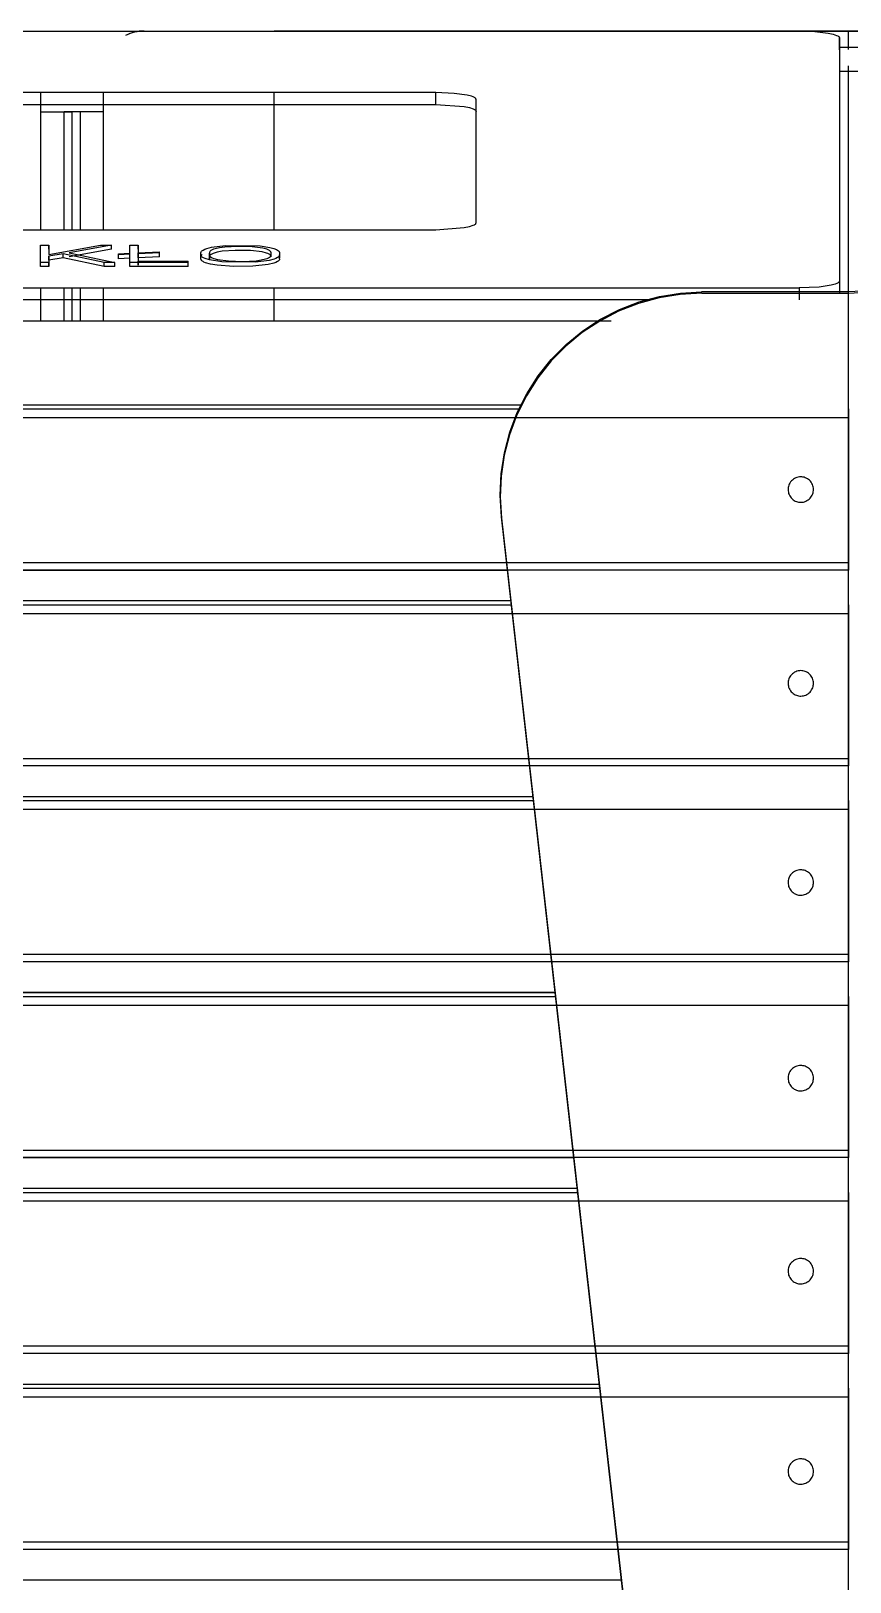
# Model space of a CAD drawing. Header units: millimetres. Extents: x 10366 to 28454, y 24552 to 29702.
# Drawn here: x 22324.3 to 22527.2, y 27901.2 to 28285.5 of the extents above; entities that cross this region are included whole.
import ezdxf

# ---------------------------------------------------------------- set-up
doc = ezdxf.new("R2010")
doc.units = ezdxf.units.MM
doc.header["$LTSCALE"] = 3
doc.layers.add('DomyÅ›lny', color=7, linetype='Continuous')

msp = doc.modelspace()

# ---------------------------------------------------------------- linework, layer by layer
at = {"layer": 'DomyÅ›lny'}
for p, q in [((22154.54, 28285.47), (22514.54, 28285.47)), ((22526.78, 28285.47), (22384.54, 28285.47)), ((22514.42, 28285.47), (22526.78, 28285.47)), ((22524.54, 28283.78), (22524.54, 28223.52)), ((22524.54, 28280.82), (22524.54, 28283.78)), ((22526.78, 28280.92), (22526.78, 28285.47)), ((22524.54, 28281.47), (22534.54, 28281.47)), ((22534.54, 28275.47), (22524.54, 28275.47)), ((22526.78, 28220.5), (22526.78, 28276.83)), ((22424.54, 28270.22), (22244.54, 28270.22)), ((22326.78, 28265.47), (22326.78, 28270.22)), ((22326.78, 28265.47), (22326.78, 28270.22)), ((22342.3, 28265.47), (22342.3, 28270.22)), ((22342.3, 28265.47), (22342.3, 28270.22)), ((22384.54, 28236.26), (22384.54, 28270.22)), ((22424.54, 28267.26), (22424.54, 28270.22)), ((22434.54, 28237.96), (22434.54, 28268.52)), ((22244.54, 28267.26), (22424.54, 28267.26)), ((22326.78, 28236.26), (22326.78, 28265.47)), ((22332.54, 28236.26), (22332.54, 28265.47)), ((22334.54, 28265.47), (22332.54, 28265.47)), ((22334.54, 28236.26), (22334.54, 28265.47)), ((22336.54, 28265.47), (22334.54, 28265.47)), ((22334.54, 28236.26), (22334.54, 28265.47)), ((22336.54, 28236.26), (22336.54, 28265.47)), ((22342.3, 28236.26), (22342.3, 28265.47)), ((22244.54, 28236.26), (22424.54, 28236.26)), ((22326.64, 28228.16), (22326.64, 28232.39)), ((22326.64, 28232.39), (22328.75, 28232.39)), ((22326.64, 28231.4), (22326.64, 28232.39)), ((22326.64, 28227.17), (22326.64, 28231.4)), ((22328.75, 28232.39), (22328.75, 28230.11)), ((22328.75, 28230.11), (22341.56, 28232.39)), ((22328.75, 28231.4), (22328.75, 28232.39)), ((22332.27, 28230.26), (22328.75, 28229.67)), ((22328.75, 28228.68), (22328.75, 28229.67)), ((22328.75, 28229.67), (22328.75, 28228.16)), ((22332.27, 28229.27), (22332.27, 28230.26)), ((22342.45, 28228.16), (22332.27, 28230.26)), ((22344.22, 28232.39), (22333.75, 28230.5)), ((22344.22, 28231.4), (22333.75, 28229.52)), ((22333.75, 28230.5), (22345.03, 28228.16)), ((22341.56, 28232.39), (22344.22, 28232.39)), ((22344.22, 28231.4), (22344.22, 28232.39)), ((22346.02, 28230.27), (22348.75, 28230.41)), ((22346.02, 28230.01), (22346.02, 28230.27)), ((22346.02, 28229.28), (22346.02, 28230.27)), ((22348.75, 28230.15), (22346.02, 28230.01)), ((22346.02, 28229.02), (22346.02, 28230.01)), ((22348.75, 28232.39), (22350.88, 28232.39)), ((22348.75, 28230.41), (22348.75, 28232.39)), ((22348.75, 28231.4), (22348.75, 28232.39)), ((22348.75, 28229.43), (22348.75, 28230.41)), ((22348.75, 28228.16), (22348.75, 28230.15)), ((22350.88, 28232.39), (22350.88, 28230.53)), ((22350.88, 28231.4), (22350.88, 28232.39)), ((22350.88, 28230.53), (22356.16, 28230.81)), ((22356.16, 28230.55), (22350.88, 28230.27)), ((22350.88, 28229.55), (22350.88, 28230.53)), ((22350.88, 28230.27), (22350.88, 28228.46)), ((22350.88, 28229.28), (22350.88, 28230.27)), ((22356.16, 28229.57), (22350.88, 28229.28)), ((22356.16, 28229.83), (22356.16, 28230.81)), ((22356.16, 28229.57), (22356.16, 28230.55)), ((22366.39, 28229.51), (22366.39, 28230.5)), ((22366.39, 28229.07), (22366.39, 28230.06)), ((22368.5, 28229.5), (22368.5, 28230.48)), ((22368.5, 28229.06), (22368.5, 28230.04)), ((22383.77, 28229.52), (22383.77, 28230.5)), ((22385.88, 28229.06), (22385.88, 28230.04)), ((22385.89, 28230.3), (22385.89, 28229.31)), ((22328.75, 28228.16), (22326.64, 28228.16)), ((22326.64, 28227.17), (22326.64, 28228.16)), ((22328.75, 28227.17), (22326.64, 28227.17)), ((22332.27, 28229.27), (22328.75, 28228.68)), ((22328.75, 28228.68), (22328.75, 28227.17)), ((22328.75, 28227.17), (22328.75, 28228.16)), ((22342.45, 28227.17), (22332.27, 28229.27)), ((22345.03, 28228.16), (22342.45, 28228.16)), ((22342.45, 28227.17), (22342.45, 28228.16)), ((22345.03, 28227.17), (22342.45, 28227.17)), ((22345.03, 28227.17), (22345.03, 28228.16)), ((22348.75, 28229.17), (22346.02, 28229.02)), ((22348.75, 28227.17), (22348.75, 28229.17)), ((22363.21, 28228.16), (22348.75, 28228.16)), ((22348.75, 28227.17), (22348.75, 28228.16)), ((22363.21, 28227.17), (22348.75, 28227.17)), ((22350.88, 28229.28), (22350.88, 28227.47)), ((22350.88, 28228.46), (22363.21, 28228.46)), ((22350.88, 28227.47), (22350.88, 28228.46)), ((22363.21, 28227.47), (22363.21, 28228.46)), ((22363.21, 28227.17), (22363.21, 28228.16)), ((22154.54, 28221.82), (22514.54, 28221.82)), ((22326.78, 28213.71), (22326.78, 28221.82)), ((22332.54, 28213.71), (22332.54, 28221.82)), ((22334.54, 28213.71), (22334.54, 28221.82)), ((22334.54, 28213.71), (22334.54, 28221.82)), ((22336.54, 28213.71), (22336.54, 28221.82)), ((22342.3, 28213.71), (22342.3, 28221.82)), ((22384.54, 28213.71), (22384.54, 28221.82)), ((22514.54, 28221.82), (22514.54, 28218.86)), ((22524.54, 28223.52), (22524.54, 28220.56)), ((22477.8, 28218.86), (22188.34, 28218.86)), ((22526.78, 28220.84), (22490.41, 28220.84)), ((22490.45, 28220.5), (22526.78, 28220.5)), ((22526.78, 27511.71), (22526.78, 28220.5)), ((22203.73, 28213.71), (22468.03, 28213.71)), ((22203.73, 28213.71), (22468.03, 28213.71)), ((22223.23, 28192.89), (22445.84, 28192.89)), ((22223.24, 28192.88), (22445.84, 28192.88)), ((22223.74, 28191.85), (22445.34, 28191.85)), ((22142.29, 28189.72), (22526.78, 28189.72)), ((22526.78, 28189.72), (22526.78, 28153.8)), ((22513.54, 27520.59), (22440.82, 28165.12)), ((22440.86, 28164.78), (22513.54, 27520.59)), ((22142.29, 28153.8), (22526.78, 28153.8)), ((22526.78, 28151.93), (22142.29, 28151.93)), ((22226.76, 28151.93), (22442.31, 28151.93)), ((22142.29, 28141.2), (22526.78, 28141.2)), ((22225.79, 28143.33), (22443.28, 28143.33)), ((22225.91, 28144.37), (22443.16, 28144.37)), ((22225.91, 28144.36), (22443.17, 28144.36)), ((22526.78, 28141.2), (22526.78, 28105.28)), ((22142.29, 28105.28), (22526.78, 28105.28)), ((22526.78, 28103.41), (22142.29, 28103.41)), ((22220.44, 28095.85), (22448.64, 28095.85)), ((22220.44, 28095.84), (22448.64, 28095.84)), ((22142.29, 28092.68), (22526.78, 28092.68)), ((22220.32, 28094.81), (22448.76, 28094.81)), ((22526.78, 28092.68), (22526.78, 28056.76)), ((22142.29, 28056.76), (22526.78, 28056.76)), ((22526.78, 28054.89), (22142.29, 28054.89)), ((22214.85, 28046.29), (22454.23, 28046.29)), ((22214.96, 28047.33), (22454.11, 28047.33)), ((22214.96, 28047.32), (22454.11, 28047.32)), ((22142.29, 28044.16), (22526.78, 28044.16)), ((22526.78, 28044.16), (22526.78, 28008.24)), ((22142.29, 28008.24), (22526.78, 28008.24)), ((22526.78, 28006.37), (22142.29, 28006.37)), ((22210.34, 28006.37), (22458.73, 28006.37)), ((22142.29, 27995.64), (22526.78, 27995.64)), ((22209.37, 27997.77), (22459.7, 27997.77)), ((22209.49, 27998.81), (22459.59, 27998.81)), ((22209.49, 27998.8), (22459.59, 27998.8)), ((22526.78, 27995.64), (22526.78, 27959.72)), ((22142.29, 27959.72), (22526.78, 27959.72)), ((22526.78, 27957.85), (22142.29, 27957.85)), ((22203.9, 27949.25), (22465.18, 27949.25)), ((22204.01, 27950.28), (22465.06, 27950.28)), ((22204.02, 27950.28), (22465.06, 27950.28)), ((22142.29, 27947.12), (22526.78, 27947.12)), ((22526.78, 27947.12), (22526.78, 27911.2)), ((22142.29, 27911.2), (22526.78, 27911.2)), ((22526.78, 27909.33), (22142.29, 27909.33)), ((22198.54, 27901.76), (22470.53, 27901.76)), ((22198.54, 27901.76), (22470.53, 27901.76))]:
    msp.add_line(p, q, dxfattribs=at)
for points in [[(22514.54, 28285.47, 0), (22518.49, 28285.33, 0), (22521.75, 28284.95, 0), (22522.96, 28284.69, 0), (22523.84, 28284.4, 0), (22524.15, 28284.24, 0), (22524.27, 28284.16, 0), (22524.37, 28284.08, 0), (22524.45, 28284.01, 0), (22524.48, 28283.97, 0), (22524.5, 28283.93, 0), (22524.52, 28283.89, 0), (22524.53, 28283.86, 0), (22524.54, 28283.82, 0), (22524.54, 28283.78, 0)], [(22526.78, 28285.47, 0), (22532.54, 28285.47, 0)], [(22534.54, 28285.47, 0), (22534.54, 28285.47, 0), (22534.54, 28285.47, 0), (22534.54, 28285.47, 0), (22534.54, 28285.47, 0), (22534.54, 28285.47, 0), (22534.54, 28285.47, 0), (22534.54, 28285.47, 0), (22534.54, 28285.47, 0), (22534.54, 28285.47, 0), (22534.53, 28285.47, 0), (22534.52, 28285.47, 0), (22534.48, 28285.47, 0), (22533.96, 28285.47, 0), (22531.57, 28285.47, 0), (22526.78, 28285.47, 0)], [(22434.54, 28268.52, 0), (22434.54, 28268.56, 0), (22434.53, 28268.6, 0), (22434.51, 28268.63, 0), (22434.5, 28268.67, 0), (22434.47, 28268.71, 0), (22434.45, 28268.75, 0), (22434.37, 28268.83, 0), (22434.27, 28268.91, 0), (22434.15, 28268.99, 0), (22433.84, 28269.15, 0), (22433.42, 28269.3, 0), (22432.3, 28269.59, 0), (22429.13, 28270.03, 0), (22424.54, 28270.22, 0)], [(22326.78, 28265.47, 0), (22334.54, 28265.47, 0)], [(22326.78, 28265.47, 0), (22332.54, 28265.47, 0)], [(22342.3, 28265.47, 0), (22334.54, 28265.47, 0)], [(22342.3, 28265.47, 0), (22336.54, 28265.47, 0)], [(22424.54, 28267.26, 0), (22431.61, 28266.76, 0), (22432.91, 28266.49, 0), (22433.84, 28266.19, 0), (22434.15, 28266.03, 0), (22434.27, 28265.95, 0), (22434.37, 28265.87, 0), (22434.45, 28265.79, 0), (22434.47, 28265.76, 0), (22434.5, 28265.72, 0), (22434.51, 28265.68, 0), (22434.53, 28265.64, 0), (22434.54, 28265.6, 0), (22434.54, 28265.56, 0)], [(22424.54, 28236.26, 0), (22431.61, 28236.76, 0), (22432.91, 28237.03, 0), (22433.84, 28237.34, 0), (22434.15, 28237.49, 0), (22434.27, 28237.57, 0), (22434.37, 28237.65, 0), (22434.45, 28237.73, 0), (22434.47, 28237.77, 0), (22434.5, 28237.81, 0), (22434.51, 28237.85, 0), (22434.53, 28237.89, 0), (22434.54, 28237.92, 0), (22434.54, 28237.96, 0)], [(22385.88, 28229.06, 0), (22385.87, 28228.99, 0), (22385.86, 28228.93, 0), (22385.84, 28228.87, 0), (22385.82, 28228.81, 0), (22385.79, 28228.74, 0), (22385.75, 28228.68, 0), (22385.64, 28228.57, 0), (22385.51, 28228.45, 0), (22385.35, 28228.34, 0), (22384.94, 28228.13, 0), (22384.42, 28227.94, 0), (22383.07, 28227.61, 0), (22379.23, 28227.19, 0), (22374.44, 28227.13, 0), (22370.39, 28227.43, 0), (22368.78, 28227.71, 0), (22367.55, 28228.05, 0), (22367.1, 28228.25, 0), (22366.92, 28228.35, 0), (22366.76, 28228.46, 0), (22366.63, 28228.57, 0), (22366.53, 28228.68, 0), (22366.49, 28228.74, 0), (22366.46, 28228.8, 0), (22366.43, 28228.86, 0), (22366.41, 28228.92, 0), (22366.4, 28228.98, 0), (22366.39, 28229.05, 0), (22366.39, 28229.48, 0), (22366.39, 28229.56, 0), (22366.4, 28229.64, 0), (22366.43, 28229.71, 0), (22366.46, 28229.79, 0), (22366.51, 28229.87, 0), (22366.57, 28229.94, 0), (22366.64, 28230.01, 0), (22366.73, 28230.09, 0)], [(22383.77, 28229.52, 0), (22383.76, 28229.57, 0), (22383.75, 28229.62, 0), (22383.74, 28229.68, 0), (22383.72, 28229.73, 0), (22383.7, 28229.78, 0), (22383.64, 28229.88, 0), (22383.55, 28229.98, 0), (22383.45, 28230.07, 0), (22383.32, 28230.16, 0), (22383, 28230.33, 0), (22382.6, 28230.48, 0), (22381.55, 28230.75, 0), (22378.64, 28231.08, 0), (22374.86, 28231.13, 0), (22371.64, 28230.9, 0), (22370.38, 28230.67, 0), (22369.42, 28230.39, 0), (22369.07, 28230.22, 0), (22368.93, 28230.13, 0), (22368.8, 28230.04, 0), (22368.7, 28229.95, 0), (22368.62, 28229.85, 0), (22368.56, 28229.75, 0), (22368.54, 28229.7, 0), (22368.52, 28229.65, 0), (22368.51, 28229.59, 0), (22368.5, 28229.54, 0), (22368.5, 28229.17, 0), (22368.5, 28229.07, 0), (22368.5, 28229.02, 0), (22368.51, 28228.96, 0), (22368.52, 28228.9, 0), (22368.55, 28228.84, 0), (22368.57, 28228.79, 0), (22368.61, 28228.73, 0)], [(22524.54, 28223.52, 0), (22524.53, 28223.47, 0), (22524.52, 28223.43, 0), (22524.51, 28223.39, 0), (22524.48, 28223.34, 0), (22524.45, 28223.3, 0), (22524.42, 28223.26, 0), (22524.33, 28223.17, 0), (22524.22, 28223.09, 0), (22523.91, 28222.93, 0), (22523.52, 28222.77, 0), (22522.47, 28222.48, 0), (22519.53, 28222.05, 0), (22514.54, 28221.82, 0)], [(22526.78, 28220.5, 0), (22532.34, 28220.9, 0), (22533.28, 28221.1, 0), (22533.97, 28221.32, 0), (22534.22, 28221.44, 0), (22534.32, 28221.51, 0), (22534.39, 28221.57, 0), (22534.46, 28221.63, 0), (22534.48, 28221.66, 0), (22534.5, 28221.69, 0), (22534.52, 28221.72, 0), (22534.53, 28221.76, 0), (22534.54, 28221.79, 0), (22534.54, 28221.82, 0)], [(22532.54, 28221.82, 0), (22532.54, 28221.8, 0), (22532.53, 28221.77, 0), (22532.52, 28221.75, 0), (22532.51, 28221.72, 0), (22532.49, 28221.69, 0), (22532.44, 28221.64, 0), (22532.39, 28221.6, 0), (22532.31, 28221.55, 0), (22532.12, 28221.46, 0), (22531.6, 28221.28, 0), (22530.03, 28221.01, 0), (22526.78, 28220.84, 0)], [(22440.82, 28165.12, 0), (22440.51, 28170.45, 0), (22440.75, 28175.74, 0), (22441.55, 28180.98, 0), (22442.89, 28186.06, 0), (22444.74, 28190.97, 0), (22447.08, 28195.62, 0), (22449.89, 28200.01, 0), (22453.13, 28204.07, 0), (22456.85, 28207.83, 0), (22460.96, 28211.2, 0), (22465.38, 28214.09, 0), (22470.08, 28216.5, 0), (22474.97, 28218.39, 0), (22480.02, 28219.74, 0), (22485.17, 28220.56, 0), (22490.41, 28220.84, 0)], [(22490.45, 28220.5, 0), (22485.11, 28220.21, 0), (22479.87, 28219.36, 0), (22474.75, 28217.96, 0), (22469.85, 28216.04, 0), (22465.19, 28213.62, 0), (22460.84, 28210.75, 0), (22456.82, 28207.43, 0), (22453.17, 28203.73, 0), (22449.87, 28199.59, 0), (22447.02, 28195.11, 0), (22444.67, 28190.38, 0), (22442.84, 28185.44, 0), (22441.54, 28180.37, 0), (22440.77, 28175.21, 0), (22440.55, 28170.01, 0), (22440.86, 28164.78, 0)], [(22526.78, 28191.85, 0), (22526.78, 28191.82, 0), (22526.78, 28191.72, 0), (22526.78, 28191.29, 0), (22526.78, 28189.72, 0)], [(22526.78, 28153.8, 0), (22526.78, 28152.41, 0), (22526.78, 28152.03, 0), (22526.78, 28151.94, 0), (22526.78, 28151.93, 0), (22526.78, 28151.93, 0), (22526.78, 28151.93, 0), (22526.78, 28151.93, 0), (22526.78, 28151.93, 0), (22526.78, 28151.93, 0), (22526.78, 28151.93, 0), (22526.78, 28151.93, 0), (22526.78, 28151.93, 0), (22526.78, 28151.93, 0), (22526.78, 28151.93, 0), (22526.78, 28151.93, 0), (22526.78, 28151.93, 0), (22526.78, 28151.93, 0), (22526.78, 28151.93, 0), (22526.78, 28151.93, 0), (22526.78, 28151.93, 0), (22526.78, 28151.93, 0), (22526.78, 28151.93, 0)], [(22526.78, 28143.33, 0), (22526.78, 28143.3, 0), (22526.78, 28143.2, 0), (22526.78, 28142.77, 0), (22526.78, 28141.2, 0)], [(22526.78, 28105.28, 0), (22526.78, 28103.89, 0), (22526.78, 28103.51, 0), (22526.78, 28103.42, 0), (22526.78, 28103.41, 0), (22526.78, 28103.41, 0), (22526.78, 28103.41, 0), (22526.78, 28103.41, 0), (22526.78, 28103.41, 0), (22526.78, 28103.41, 0), (22526.78, 28103.41, 0), (22526.78, 28103.41, 0), (22526.78, 28103.41, 0), (22526.78, 28103.41, 0), (22526.78, 28103.41, 0), (22526.78, 28103.41, 0), (22526.78, 28103.41, 0), (22526.78, 28103.41, 0), (22526.78, 28103.41, 0), (22526.78, 28103.41, 0), (22526.78, 28103.41, 0), (22526.78, 28103.41, 0), (22526.78, 28103.41, 0)], [(22526.78, 28094.81, 0), (22526.78, 28094.78, 0), (22526.78, 28094.68, 0), (22526.78, 28094.25, 0), (22526.78, 28092.68, 0)], [(22526.78, 28056.76, 0), (22526.78, 28055.37, 0), (22526.78, 28054.99, 0), (22526.78, 28054.9, 0), (22526.78, 28054.89, 0), (22526.78, 28054.89, 0), (22526.78, 28054.89, 0), (22526.78, 28054.89, 0), (22526.78, 28054.89, 0), (22526.78, 28054.89, 0), (22526.78, 28054.89, 0), (22526.78, 28054.89, 0), (22526.78, 28054.89, 0), (22526.78, 28054.89, 0), (22526.78, 28054.89, 0), (22526.78, 28054.89, 0), (22526.78, 28054.89, 0), (22526.78, 28054.89, 0), (22526.78, 28054.89, 0), (22526.78, 28054.89, 0), (22526.78, 28054.89, 0), (22526.78, 28054.89, 0), (22526.78, 28054.89, 0)], [(22526.78, 28046.29, 0), (22526.78, 28046.26, 0), (22526.78, 28046.16, 0), (22526.78, 28045.73, 0), (22526.78, 28044.16, 0)], [(22526.78, 28008.24, 0), (22526.78, 28006.85, 0), (22526.78, 28006.47, 0), (22526.78, 28006.38, 0), (22526.78, 28006.37, 0), (22526.78, 28006.37, 0), (22526.78, 28006.37, 0), (22526.78, 28006.37, 0), (22526.78, 28006.37, 0), (22526.78, 28006.37, 0), (22526.78, 28006.37, 0), (22526.78, 28006.37, 0), (22526.78, 28006.37, 0), (22526.78, 28006.37, 0), (22526.78, 28006.37, 0), (22526.78, 28006.37, 0), (22526.78, 28006.37, 0), (22526.78, 28006.37, 0), (22526.78, 28006.37, 0), (22526.78, 28006.37, 0), (22526.78, 28006.37, 0), (22526.78, 28006.37, 0), (22526.78, 28006.37, 0)], [(22526.78, 27997.77, 0), (22526.78, 27997.74, 0), (22526.78, 27997.64, 0), (22526.78, 27997.21, 0), (22526.78, 27995.64, 0)], [(22526.78, 27959.72, 0), (22526.78, 27958.33, 0), (22526.78, 27957.95, 0), (22526.78, 27957.86, 0), (22526.78, 27957.85, 0), (22526.78, 27957.85, 0), (22526.78, 27957.85, 0), (22526.78, 27957.85, 0), (22526.78, 27957.85, 0), (22526.78, 27957.85, 0), (22526.78, 27957.85, 0), (22526.78, 27957.85, 0), (22526.78, 27957.85, 0), (22526.78, 27957.85, 0), (22526.78, 27957.85, 0), (22526.78, 27957.85, 0), (22526.78, 27957.85, 0), (22526.78, 27957.85, 0), (22526.78, 27957.85, 0), (22526.78, 27957.85, 0), (22526.78, 27957.85, 0), (22526.78, 27957.85, 0), (22526.78, 27957.85, 0)], [(22526.78, 27949.25, 0), (22526.78, 27949.22, 0), (22526.78, 27949.12, 0), (22526.78, 27948.69, 0), (22526.78, 27947.12, 0)], [(22526.78, 27911.2, 0), (22526.78, 27909.81, 0), (22526.78, 27909.43, 0), (22526.78, 27909.34, 0), (22526.78, 27909.33, 0), (22526.78, 27909.33, 0), (22526.78, 27909.33, 0), (22526.78, 27909.33, 0), (22526.78, 27909.33, 0), (22526.78, 27909.33, 0), (22526.78, 27909.33, 0), (22526.78, 27909.33, 0), (22526.78, 27909.33, 0), (22526.78, 27909.33, 0), (22526.78, 27909.33, 0), (22526.78, 27909.33, 0), (22526.78, 27909.33, 0), (22526.78, 27909.33, 0), (22526.78, 27909.33, 0), (22526.78, 27909.33, 0), (22526.78, 27909.33, 0), (22526.78, 27909.33, 0), (22526.78, 27909.33, 0)]]:
    msp.add_polyline3d(points, dxfattribs=at)
for points in [[(22385.88, 28230.04, 0), (22385.87, 28229.98, 0), (22385.86, 28229.92, 0), (22385.85, 28229.87, 0), (22385.83, 28229.81, 0), (22385.8, 28229.75, 0), (22385.73, 28229.64, 0), (22385.63, 28229.54, 0), (22385.5, 28229.43, 0), (22385.35, 28229.33, 0), (22384.98, 28229.14, 0), (22384.52, 28228.96, 0), (22383.32, 28228.64, 0), (22379.93, 28228.22, 0), (22371.57, 28228.28, 0), (22368.5, 28228.75, 0), (22367.44, 28229.08, 0), (22367.04, 28229.26, 0), (22366.74, 28229.46, 0), (22366.62, 28229.56, 0), (22366.53, 28229.66, 0), (22366.46, 28229.77, 0), (22366.44, 28229.83, 0), (22366.42, 28229.88, 0), (22366.4, 28229.94, 0), (22366.39, 28230, 0), (22366.39, 28230.06, 0), (22366.39, 28230.46, 0), (22366.39, 28230.57, 0), (22366.4, 28230.63, 0), (22366.42, 28230.68, 0), (22366.45, 28230.74, 0), (22366.47, 28230.8, 0), (22366.55, 28230.91, 0), (22366.66, 28231.01, 0), (22366.79, 28231.12, 0), (22366.94, 28231.22, 0), (22367.33, 28231.41, 0), (22367.82, 28231.6, 0), (22369.05, 28231.91, 0), (22372.5, 28232.34, 0), (22381.03, 28232.23, 0), (22383.5, 28231.86, 0), (22384.42, 28231.61, 0), (22385.13, 28231.33, 0), (22385.4, 28231.18, 0), (22385.61, 28231.02, 0), (22385.69, 28230.94, 0), (22385.76, 28230.86, 0), (22385.81, 28230.77, 0), (22385.85, 28230.68, 0), (22385.87, 28230.59, 0), (22385.88, 28230.51, 0)], [(22383.77, 28230.5, 0), (22383.76, 28230.55, 0), (22383.76, 28230.6, 0), (22383.74, 28230.65, 0), (22383.73, 28230.7, 0), (22383.71, 28230.75, 0), (22383.65, 28230.85, 0), (22383.57, 28230.94, 0), (22383.48, 28231.03, 0), (22383.36, 28231.12, 0), (22383.08, 28231.28, 0), (22382.72, 28231.43, 0), (22381.76, 28231.69, 0), (22379.1, 28232.04, 0), (22375.56, 28232.13, 0), (22372.32, 28231.96, 0), (22371.01, 28231.78, 0), (22369.93, 28231.54, 0), (22369.5, 28231.4, 0), (22369.15, 28231.25, 0), (22368.87, 28231.08, 0), (22368.76, 28230.99, 0), (22368.67, 28230.9, 0), (22368.6, 28230.81, 0), (22368.55, 28230.71, 0), (22368.53, 28230.66, 0), (22368.51, 28230.61, 0), (22368.51, 28230.56, 0), (22368.5, 28230.51, 0), (22368.5, 28230.17, 0), (22368.5, 28229.99, 0), (22368.51, 28229.94, 0), (22368.52, 28229.89, 0), (22368.54, 28229.84, 0), (22368.56, 28229.79, 0), (22368.62, 28229.7, 0), (22368.7, 28229.61, 0), (22368.8, 28229.52, 0), (22368.91, 28229.43, 0), (22369.2, 28229.27, 0), (22369.57, 28229.12, 0), (22370.53, 28228.86, 0), (22373.21, 28228.5, 0), (22376.75, 28228.41, 0), (22380.04, 28228.58, 0), (22381.34, 28228.76, 0), (22382.39, 28229, 0), (22382.8, 28229.14, 0), (22383.14, 28229.3, 0), (22383.41, 28229.46, 0), (22383.51, 28229.55, 0), (22383.6, 28229.64, 0), (22383.67, 28229.73, 0), (22383.72, 28229.83, 0), (22383.74, 28229.88, 0), (22383.75, 28229.93, 0), (22383.76, 28229.98, 0), (22383.76, 28230.03, 0)], [(22518.07, 28171.34, 0), (22518.11, 28171.62, 0), (22518.12, 28171.91, 0), (22518.1, 28172.21, 0), (22518.05, 28172.51, 0), (22517.97, 28172.82, 0), (22517.86, 28173.12, 0), (22517.71, 28173.41, 0), (22517.54, 28173.68, 0), (22517.34, 28173.94, 0), (22517.11, 28174.17, 0), (22516.87, 28174.38, 0), (22516.61, 28174.55, 0), (22516.33, 28174.7, 0), (22516.06, 28174.82, 0), (22515.78, 28174.91, 0), (22515.5, 28174.97, 0), (22515.22, 28175, 0), (22514.93, 28175.01, 0), (22514.63, 28174.99, 0), (22514.32, 28174.94, 0), (22514.01, 28174.86, 0), (22513.71, 28174.75, 0), (22513.42, 28174.61, 0), (22513.15, 28174.43, 0), (22512.89, 28174.23, 0), (22512.66, 28174.01, 0), (22512.45, 28173.76, 0), (22512.28, 28173.5, 0), (22512.13, 28173.23, 0), (22512.01, 28172.95, 0), (22511.92, 28172.67, 0), (22511.86, 28172.4, 0), (22511.83, 28172.12, 0), (22511.82, 28171.82, 0), (22511.84, 28171.52, 0), (22511.89, 28171.22, 0), (22511.97, 28170.92, 0), (22512.08, 28170.62, 0), (22512.22, 28170.33, 0), (22512.4, 28170.05, 0), (22512.6, 28169.8, 0), (22512.82, 28169.56, 0), (22513.07, 28169.36, 0), (22513.33, 28169.18, 0), (22513.6, 28169.03, 0), (22513.88, 28168.92, 0), (22514.16, 28168.83, 0), (22514.44, 28168.77, 0), (22514.72, 28168.73, 0), (22515.01, 28168.72, 0), (22515.31, 28168.74, 0), (22515.62, 28168.79, 0), (22515.92, 28168.87, 0), (22516.22, 28168.98, 0), (22516.51, 28169.13, 0), (22516.79, 28169.3, 0), (22517.04, 28169.5, 0), (22517.28, 28169.73, 0), (22517.48, 28169.97, 0), (22517.66, 28170.23, 0), (22517.81, 28170.5, 0), (22517.92, 28170.78, 0), (22518.01, 28171.06, 0)], [(22518.07, 28123.33, 0), (22518.11, 28123.61, 0), (22518.12, 28123.91, 0), (22518.1, 28124.21, 0), (22518.05, 28124.51, 0), (22517.97, 28124.82, 0), (22517.86, 28125.11, 0), (22517.71, 28125.4, 0), (22517.54, 28125.68, 0), (22517.34, 28125.93, 0), (22517.11, 28126.17, 0), (22516.87, 28126.37, 0), (22516.61, 28126.55, 0), (22516.33, 28126.7, 0), (22516.06, 28126.81, 0), (22515.78, 28126.9, 0), (22515.5, 28126.96, 0), (22515.22, 28127, 0), (22514.93, 28127.01, 0), (22514.63, 28126.99, 0), (22514.32, 28126.94, 0), (22514.01, 28126.86, 0), (22513.71, 28126.75, 0), (22513.42, 28126.6, 0), (22513.15, 28126.43, 0), (22512.89, 28126.23, 0), (22512.66, 28126, 0), (22512.45, 28125.76, 0), (22512.28, 28125.5, 0), (22512.13, 28125.23, 0), (22512.01, 28124.95, 0), (22511.92, 28124.67, 0), (22511.86, 28124.39, 0), (22511.83, 28124.11, 0), (22511.82, 28123.82, 0), (22511.84, 28123.52, 0), (22511.89, 28123.22, 0), (22511.97, 28122.91, 0), (22512.08, 28122.61, 0), (22512.22, 28122.32, 0), (22512.4, 28122.05, 0), (22512.6, 28121.79, 0), (22512.82, 28121.56, 0), (22513.07, 28121.35, 0), (22513.33, 28121.18, 0), (22513.6, 28121.03, 0), (22513.88, 28120.91, 0), (22514.16, 28120.83, 0), (22514.44, 28120.77, 0), (22514.72, 28120.73, 0), (22515.01, 28120.72, 0), (22515.31, 28120.74, 0), (22515.62, 28120.79, 0), (22515.92, 28120.87, 0), (22516.22, 28120.98, 0), (22516.51, 28121.12, 0), (22516.79, 28121.3, 0), (22517.04, 28121.5, 0), (22517.28, 28121.72, 0), (22517.48, 28121.97, 0), (22517.66, 28122.23, 0), (22517.81, 28122.5, 0), (22517.92, 28122.78, 0), (22518.01, 28123.06, 0)], [(22518.07, 28074, 0), (22518.11, 28074.28, 0), (22518.12, 28074.57, 0), (22518.1, 28074.87, 0), (22518.05, 28075.17, 0), (22517.97, 28075.48, 0), (22517.86, 28075.78, 0), (22517.71, 28076.07, 0), (22517.54, 28076.34, 0), (22517.34, 28076.6, 0), (22517.11, 28076.83, 0), (22516.87, 28077.03, 0), (22516.61, 28077.21, 0), (22516.33, 28077.36, 0), (22516.06, 28077.48, 0), (22515.78, 28077.56, 0), (22515.5, 28077.62, 0), (22515.22, 28077.66, 0), (22514.93, 28077.67, 0), (22514.63, 28077.65, 0), (22514.32, 28077.6, 0), (22514.01, 28077.52, 0), (22513.71, 28077.41, 0), (22513.42, 28077.27, 0), (22513.15, 28077.09, 0), (22512.89, 28076.89, 0), (22512.66, 28076.67, 0), (22512.45, 28076.42, 0), (22512.28, 28076.16, 0), (22512.13, 28075.89, 0), (22512.01, 28075.61, 0), (22511.92, 28075.33, 0), (22511.86, 28075.06, 0), (22511.83, 28074.78, 0), (22511.82, 28074.48, 0), (22511.84, 28074.18, 0), (22511.89, 28073.88, 0), (22511.97, 28073.57, 0), (22512.08, 28073.27, 0), (22512.22, 28072.98, 0), (22512.4, 28072.71, 0), (22512.6, 28072.45, 0), (22512.82, 28072.22, 0), (22513.07, 28072.02, 0), (22513.33, 28071.84, 0), (22513.6, 28071.69, 0), (22513.88, 28071.58, 0), (22514.16, 28071.49, 0), (22514.44, 28071.43, 0), (22514.72, 28071.39, 0), (22515.01, 28071.38, 0), (22515.31, 28071.4, 0), (22515.62, 28071.45, 0), (22515.92, 28071.53, 0), (22516.22, 28071.64, 0), (22516.51, 28071.79, 0), (22516.79, 28071.96, 0), (22517.04, 28072.16, 0), (22517.28, 28072.39, 0), (22517.48, 28072.63, 0), (22517.66, 28072.89, 0), (22517.81, 28073.16, 0), (22517.92, 28073.44, 0), (22518.01, 28073.72, 0)], [(22518.07, 28025.52, 0), (22518.11, 28025.8, 0), (22518.12, 28026.09, 0), (22518.1, 28026.39, 0), (22518.05, 28026.69, 0), (22517.97, 28027, 0), (22517.86, 28027.3, 0), (22517.71, 28027.59, 0), (22517.54, 28027.86, 0), (22517.34, 28028.12, 0), (22517.11, 28028.35, 0), (22516.87, 28028.56, 0), (22516.61, 28028.73, 0), (22516.33, 28028.88, 0), (22516.06, 28029, 0), (22515.78, 28029.09, 0), (22515.5, 28029.15, 0), (22515.22, 28029.18, 0), (22514.93, 28029.19, 0), (22514.63, 28029.17, 0), (22514.32, 28029.12, 0), (22514.01, 28029.04, 0), (22513.71, 28028.93, 0), (22513.42, 28028.79, 0), (22513.15, 28028.61, 0), (22512.89, 28028.41, 0), (22512.66, 28028.19, 0), (22512.45, 28027.94, 0), (22512.28, 28027.68, 0), (22512.13, 28027.41, 0), (22512.01, 28027.13, 0), (22511.92, 28026.85, 0), (22511.86, 28026.58, 0), (22511.83, 28026.3, 0), (22511.82, 28026.01, 0), (22511.84, 28025.7, 0), (22511.89, 28025.4, 0), (22511.97, 28025.1, 0), (22512.08, 28024.8, 0), (22512.22, 28024.51, 0), (22512.4, 28024.23, 0), (22512.6, 28023.98, 0), (22512.82, 28023.74, 0), (22513.07, 28023.54, 0), (22513.33, 28023.36, 0), (22513.6, 28023.21, 0), (22513.88, 28023.1, 0), (22514.16, 28023.01, 0), (22514.44, 28022.95, 0), (22514.72, 28022.91, 0), (22515.01, 28022.9, 0), (22515.31, 28022.92, 0), (22515.62, 28022.97, 0), (22515.92, 28023.05, 0), (22516.22, 28023.16, 0), (22516.51, 28023.31, 0), (22516.79, 28023.48, 0), (22517.04, 28023.68, 0), (22517.28, 28023.91, 0), (22517.48, 28024.15, 0), (22517.66, 28024.41, 0), (22517.81, 28024.68, 0), (22517.92, 28024.96, 0), (22518.01, 28025.24, 0)], [(22518.07, 27977.7, 0), (22518.11, 27977.98, 0), (22518.12, 27978.27, 0), (22518.1, 27978.57, 0), (22518.05, 27978.88, 0), (22517.97, 27979.18, 0), (22517.86, 27979.48, 0), (22517.71, 27979.77, 0), (22517.54, 27980.05, 0), (22517.34, 27980.3, 0), (22517.11, 27980.53, 0), (22516.87, 27980.74, 0), (22516.61, 27980.92, 0), (22516.33, 27981.06, 0), (22516.06, 27981.18, 0), (22515.78, 27981.27, 0), (22515.5, 27981.33, 0), (22515.22, 27981.36, 0), (22514.93, 27981.37, 0), (22514.63, 27981.35, 0), (22514.32, 27981.31, 0), (22514.01, 27981.23, 0), (22513.71, 27981.11, 0), (22513.42, 27980.97, 0), (22513.15, 27980.8, 0), (22512.89, 27980.59, 0), (22512.66, 27980.37, 0), (22512.45, 27980.12, 0), (22512.28, 27979.86, 0), (22512.13, 27979.59, 0), (22512.01, 27979.32, 0), (22511.92, 27979.04, 0), (22511.86, 27978.76, 0), (22511.83, 27978.48, 0), (22511.82, 27978.19, 0), (22511.84, 27977.89, 0), (22511.89, 27977.58, 0), (22511.97, 27977.28, 0), (22512.08, 27976.98, 0), (22512.22, 27976.69, 0), (22512.4, 27976.41, 0), (22512.6, 27976.16, 0), (22512.82, 27975.93, 0), (22513.07, 27975.72, 0), (22513.33, 27975.54, 0), (22513.6, 27975.4, 0), (22513.88, 27975.28, 0), (22514.16, 27975.19, 0), (22514.44, 27975.13, 0), (22514.72, 27975.1, 0), (22515.01, 27975.09, 0), (22515.31, 27975.11, 0), (22515.62, 27975.15, 0), (22515.92, 27975.23, 0), (22516.22, 27975.35, 0), (22516.51, 27975.49, 0), (22516.79, 27975.66, 0), (22517.04, 27975.87, 0), (22517.28, 27976.09, 0), (22517.48, 27976.34, 0), (22517.66, 27976.6, 0), (22517.81, 27976.87, 0), (22517.92, 27977.14, 0), (22518.01, 27977.42, 0)], [(22518.07, 27928.07, 0), (22518.11, 27928.35, 0), (22518.12, 27928.65, 0), (22518.1, 27928.95, 0), (22518.05, 27929.25, 0), (22517.97, 27929.56, 0), (22517.86, 27929.86, 0), (22517.71, 27930.15, 0), (22517.54, 27930.42, 0), (22517.34, 27930.68, 0), (22517.11, 27930.91, 0), (22516.87, 27931.11, 0), (22516.61, 27931.29, 0), (22516.33, 27931.44, 0), (22516.06, 27931.55, 0), (22515.78, 27931.64, 0), (22515.5, 27931.7, 0), (22515.22, 27931.74, 0), (22514.93, 27931.75, 0), (22514.63, 27931.73, 0), (22514.32, 27931.68, 0), (22514.01, 27931.6, 0), (22513.71, 27931.49, 0), (22513.42, 27931.34, 0), (22513.15, 27931.17, 0), (22512.89, 27930.97, 0), (22512.66, 27930.74, 0), (22512.45, 27930.5, 0), (22512.28, 27930.24, 0), (22512.13, 27929.97, 0), (22512.01, 27929.69, 0), (22511.92, 27929.41, 0), (22511.86, 27929.13, 0), (22511.83, 27928.85, 0), (22511.82, 27928.56, 0), (22511.84, 27928.26, 0), (22511.89, 27927.96, 0), (22511.97, 27927.65, 0), (22512.08, 27927.35, 0), (22512.22, 27927.06, 0), (22512.4, 27926.79, 0), (22512.6, 27926.53, 0), (22512.82, 27926.3, 0), (22513.07, 27926.1, 0), (22513.33, 27925.92, 0), (22513.6, 27925.77, 0), (22513.88, 27925.65, 0), (22514.16, 27925.57, 0), (22514.44, 27925.51, 0), (22514.72, 27925.47, 0), (22515.01, 27925.46, 0), (22515.31, 27925.48, 0), (22515.62, 27925.53, 0), (22515.92, 27925.61, 0), (22516.22, 27925.72, 0), (22516.51, 27925.86, 0), (22516.79, 27926.04, 0), (22517.04, 27926.24, 0), (22517.28, 27926.46, 0), (22517.48, 27926.71, 0), (22517.66, 27926.97, 0), (22517.81, 27927.24, 0), (22517.92, 27927.52, 0), (22518.01, 27927.8, 0)]]:
    msp.add_polyline3d(points, close=True, dxfattribs=at)
for end in [117.2197, 111.0459]:
    msp.add_arc((22352.3, 28275.47), 10, 90, end, dxfattribs=at)

doc.saveas('drawing.dxf')
